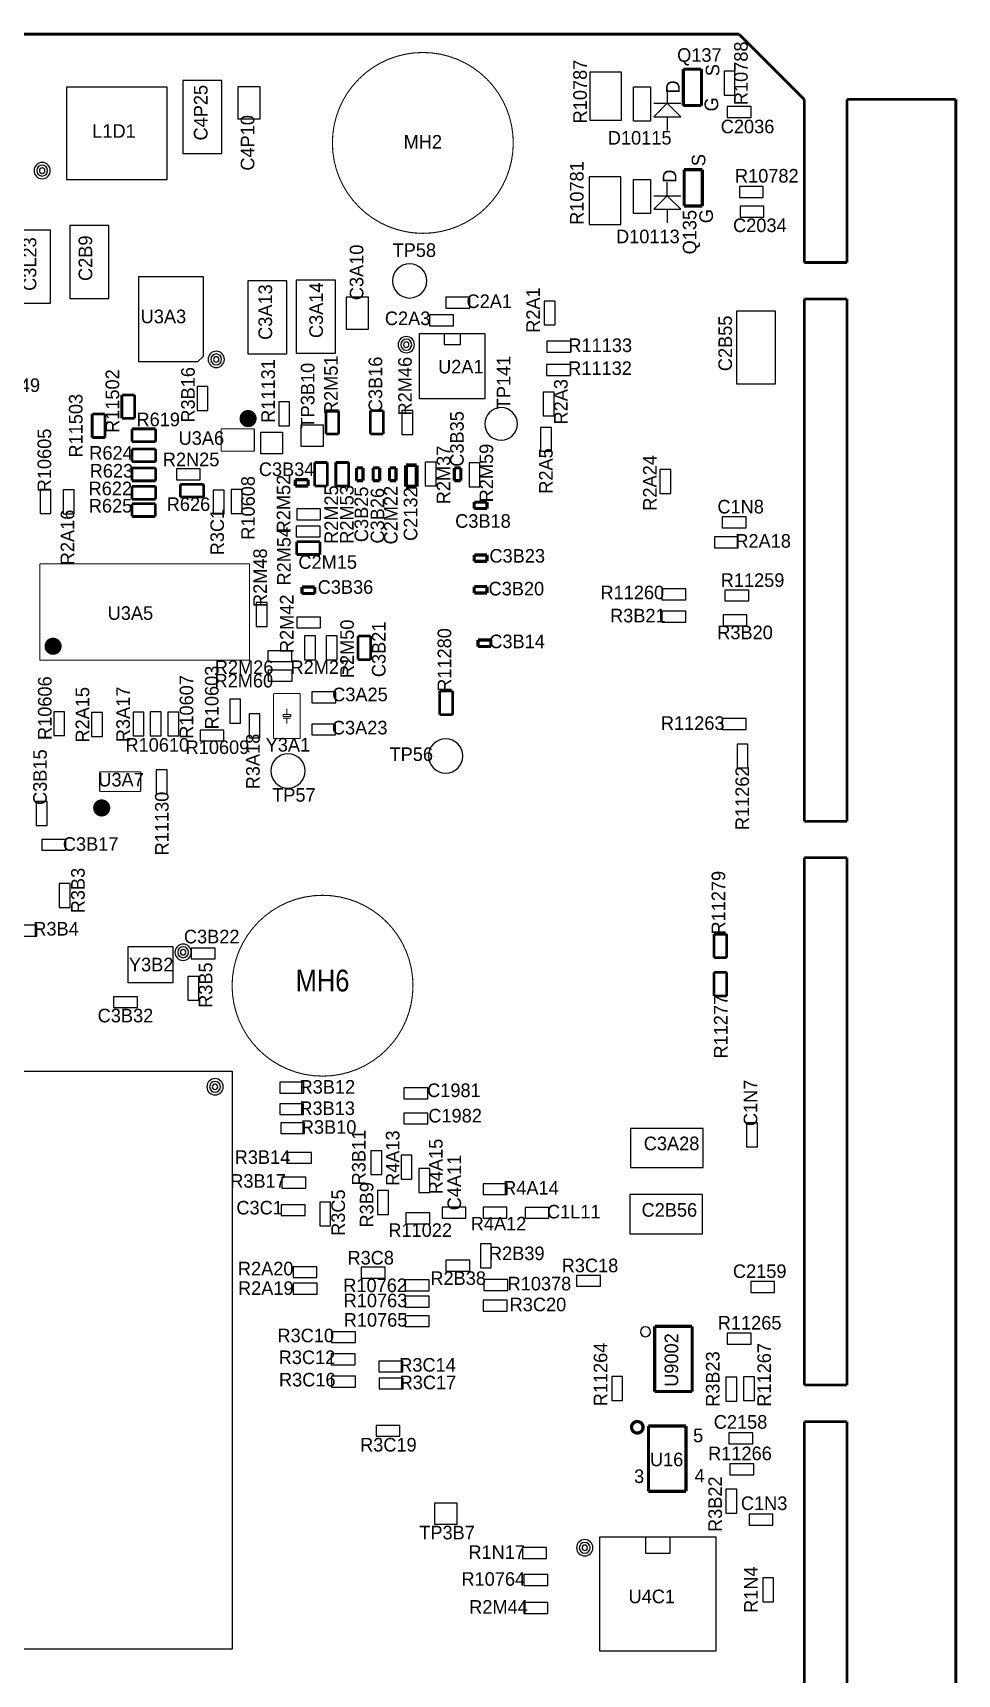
# Model space of a CAD drawing. Extents: x -47 to 97, y -39 to 102.
# Drawn here: x 52.9 to 96, y 25 to 101.7 of the extents above; entities that cross this region are included whole.
import ezdxf
from ezdxf.enums import TextEntityAlignment as Align

# ---------------------------------------------------------------- set-up
doc = ezdxf.new("R2010")
doc.units = 0
for name, color, linetype in [('BG_OUTLINE', 254, 'CONTINUOUS'), ('PG_ASSEMBLY_TOP', 111, 'CONTINUOUS'), ('RD_ASSEMBLY_TOP', 142, 'CONTINUOUS')]:
    doc.layers.add(name, color=color, linetype=linetype)

msp = doc.modelspace()

# ---------------------------------------------------------------- linework, layer by layer
at = {"layer": 'BG_OUTLINE', "const_width": 0.127}
for points in [[(85.852, 101.6), (3.048, 101.6)], [(85.852, 101.6), (88.9, 98.552)], [(88.9, 90.932), (88.9, 98.552)], [(90.899996, 90.932), (90.899996, 98.552)], [(90.899996, 98.552), (95.979996, 98.552)], [(95.979996, 3.048), (95.979996, 98.552)], [(88.9, 90.932), (90.899996, 90.932)], [(88.9, 64.8208), (88.9, 89.2302)], [(88.9, 89.2302), (90.899996, 89.2302)], [(90.899996, 64.8208), (90.899996, 89.2302)], [(88.9, 64.8208), (90.899996, 64.8208)], [(88.9, 38.481), (88.9, 63.119)], [(88.9, 63.119), (90.899996, 63.119)], [(90.899996, 38.481), (90.899996, 63.119)], [(88.9, 38.481), (90.899996, 38.481)], [(88.9, 12.3698), (88.9, 36.7792)], [(88.9, 36.7792), (90.899996, 36.7792)], [(90.899996, 12.3698), (90.899996, 36.7792)]]:
    msp.add_lwpolyline(points, dxfattribs=at)
at = {"layer": 'BG_OUTLINE'}
msp.add_lwpolyline([(85.851187, 101.599594), (3.048, 101.599594)], dxfattribs=at)
at = {"layer": 'PG_ASSEMBLY_TOP'}
for points, const_width in [([(75.306911, 96.52, 1), (66.856889, 96.52, 1), (75.306911, 96.52)], 0.050013), ([(63.118441, 83.639635, 1.000019), (62.718264, 83.639635, 0.999981), (63.118441, 83.639635)], 0.399999), ([(54.008655, 73.003258, 1.000008), (53.608503, 73.003232, 0.999992), (54.008655, 73.003258)], 0.399999), ([(56.280507, 65.448078, 1.000022), (55.880508, 65.448053, 0.999978), (56.280507, 65.448078)], 0.399999), ([(70.621703, 57.14238, 1), (62.171682, 57.14238, 1), (70.621703, 57.14238)], 0.050013), ([(81.369891, 36.511001, 0.999981), (80.831461, 36.511001, 1.000019), (81.369891, 36.511001)], 0.150012)]:
    msp.add_lwpolyline(points, format="xyb", dxfattribs=dict(at, const_width=const_width))
for points in [[(78.88478, 99.823016), (78.88478, 97.587816)], [(80.35798, 99.823016), (78.88478, 99.823016)], [(80.35798, 97.587816), (80.35798, 99.823016)], [(85.663329, 99.870666), (85.155329, 99.870666)], [(85.155329, 99.870666), (85.155329, 98.753066)], [(85.663329, 98.753066), (85.663329, 99.870666)], [(54.438601, 99.121798), (54.438601, 94.807811)], [(59.142605, 99.121798), (54.438601, 99.121798)], [(59.142605, 94.807811), (59.142605, 99.121798)], [(61.691622, 99.435107), (59.862822, 99.435107)], [(59.862822, 99.435107), (59.862822, 96.031507)], [(61.691622, 96.031507), (61.691622, 99.435107)], [(80.922063, 97.536254), (80.922063, 99.136251)], [(80.922063, 99.136251), (81.722062, 99.136251)], [(81.722062, 99.136251), (81.722062, 97.536254)], [(82.515862, 98.348952), (82.515862, 98.983952)], [(82.501664, 98.371965), (81.866664, 97.736965)], [(81.866664, 98.371965), (83.136664, 98.371965)], [(83.136664, 97.736965), (82.501664, 98.371965)], [(85.155329, 98.753066), (85.663329, 98.753066)], [(85.30082, 98.214993), (85.30082, 97.706993)], [(86.41842, 98.214993), (85.30082, 98.214993)], [(86.41842, 97.706993), (86.41842, 98.214993)], [(78.88478, 97.587816), (80.35798, 97.587816)], [(81.722062, 97.536254), (80.922063, 97.536254)], [(81.866664, 97.736965), (83.136664, 97.736965)], [(82.501664, 97.736965), (82.501664, 97.101965)], [(85.30082, 97.706993), (86.41842, 97.706993)], [(59.862822, 96.031507), (61.691622, 96.031507)], [(54.438601, 94.807811), (59.142605, 94.807811)], [(78.857856, 94.942457), (78.857856, 92.707257)], [(80.331056, 94.942457), (78.857856, 94.942457)], [(80.331056, 92.707257), (80.331056, 94.942457)], [(80.922063, 93.218254), (80.922063, 94.818251)], [(80.922063, 94.818251), (81.722062, 94.818251)], [(81.722062, 94.818251), (81.722062, 93.218254)], [(82.501664, 94.053965), (82.501664, 94.688965)], [(86.985551, 94.482209), (85.867951, 94.482209)], [(85.867951, 94.482209), (85.867951, 93.974209)], [(86.985551, 93.974209), (86.985551, 94.482209)], [(82.501664, 94.053965), (81.866664, 93.418965)], [(81.866664, 94.053965), (83.136664, 94.053965)], [(83.136664, 93.418965), (82.501664, 94.053965)], [(85.867951, 93.974209), (86.985551, 93.974209)], [(85.899422, 93.559122), (85.899422, 93.051122)], [(87.017022, 93.559122), (85.899422, 93.559122)], [(87.017022, 93.051122), (87.017022, 93.559122)], [(81.722062, 93.218254), (80.922063, 93.218254)], [(81.866664, 93.418965), (83.136664, 93.418965)], [(82.501664, 93.418965), (82.501664, 92.783965)], [(85.899422, 93.051122), (87.017022, 93.051122)], [(53.682494, 92.44015), (51.853694, 92.44015)], [(53.682494, 89.03655), (53.682494, 92.44015)], [(56.413603, 92.657574), (54.584803, 92.657574)], [(54.584803, 92.657574), (54.584803, 89.253974)], [(56.413603, 89.253974), (56.413603, 92.657574)], [(78.857856, 92.707257), (80.331056, 92.707257)], [(57.812788, 86.284689), (57.812788, 90.284706)], [(57.812788, 90.284706), (60.81301, 90.284706)], [(60.81301, 90.284706), (60.81301, 86.538689)], [(64.729411, 90.076401), (62.900611, 90.076401)], [(62.900611, 90.076401), (62.900611, 86.672801)], [(64.729411, 86.672801), (64.729411, 90.076401)], [(67.001009, 90.102512), (65.172209, 90.102512)], [(65.172209, 90.102512), (65.172209, 86.698912)], [(67.001009, 86.698912), (67.001009, 90.102512)], [(51.853694, 89.03655), (53.682494, 89.03655)], [(54.584803, 89.253974), (56.413603, 89.253974)], [(73.273412, 89.309092), (72.155812, 89.309092)], [(72.155812, 89.309092), (72.155812, 88.801092)], [(73.273412, 88.801092), (73.273412, 89.309092)], [(77.263854, 89.131445), (76.755854, 89.131445)], [(76.755854, 89.131445), (76.755854, 88.013845)], [(77.263854, 88.013845), (77.263854, 89.131445)], [(72.512403, 88.487707), (71.394803, 88.487707)], [(71.394803, 88.487707), (71.394803, 87.979707)], [(72.155812, 88.801092), (73.273412, 88.801092)], [(72.512403, 87.979707), (72.512403, 88.487707)], [(87.560099, 88.66378), (85.731299, 88.66378)], [(85.731299, 88.66378), (85.731299, 85.26018)], [(87.560099, 85.26018), (87.560099, 88.66378)], [(70.9295, 87.616589), (73.9775, 87.616589)], [(70.9295, 84.568589), (70.9295, 87.616589)], [(71.394803, 87.979707), (72.512403, 87.979707)], [(72.0725, 87.616589), (72.0725, 87.108589)], [(72.8345, 87.108589), (72.8345, 87.616589)], [(73.9775, 87.616589), (73.9775, 84.568589)], [(76.755854, 88.013845), (77.263854, 88.013845)], [(62.900611, 86.672801), (64.729411, 86.672801)], [(65.172209, 86.698912), (67.001009, 86.698912)], [(72.0725, 87.108589), (72.8345, 87.108589)], [(76.87117, 87.25723), (76.87117, 86.74923)], [(77.98877, 87.25723), (76.87117, 87.25723)], [(76.87117, 86.74923), (77.98877, 86.74923)], [(77.98877, 86.74923), (77.98877, 87.25723)], [(60.55901, 86.284689), (57.812788, 86.284689)], [(60.81301, 86.538689), (60.55901, 86.284689)], [(76.857758, 86.165131), (76.857758, 85.657131)], [(77.975358, 86.165131), (76.857758, 86.165131)], [(77.975358, 85.657131), (77.975358, 86.165131)], [(61.043718, 85.138158), (60.535718, 85.138158)], [(60.535718, 85.138158), (60.535718, 84.020558)], [(61.043718, 84.020558), (61.043718, 85.138158)], [(76.857758, 85.657131), (77.975358, 85.657131)], [(85.731299, 85.26018), (87.560099, 85.26018)], [(64.860221, 84.418729), (64.352221, 84.418729)], [(64.352221, 84.418729), (64.352221, 83.301129)], [(64.860221, 83.301129), (64.860221, 84.418729)], [(73.9775, 84.568589), (70.9295, 84.568589)], [(77.215086, 84.880196), (76.707086, 84.880196)], [(76.707086, 84.880196), (76.707086, 83.762596)], [(77.215086, 83.762596), (77.215086, 84.880196)], [(60.535718, 84.020558), (61.043718, 84.020558)], [(70.608038, 84.012532), (70.100038, 84.012532)], [(70.100038, 84.012532), (70.100038, 82.894932)], [(70.608038, 82.894932), (70.608038, 84.012532)], [(76.707086, 83.762596), (77.215086, 83.762596)], [(63.510058, 83.00151), (64.526058, 83.00151)], [(63.510058, 81.98551), (63.510058, 83.00151)], [(64.352221, 83.301129), (64.860221, 83.301129)], [(64.526058, 83.00151), (64.526058, 81.98551)], [(65.403374, 83.35203), (66.419374, 83.35203)], [(65.403374, 82.33603), (65.403374, 83.35203)], [(66.419374, 83.35203), (66.419374, 82.33603)], [(70.100038, 82.894932), (70.608038, 82.894932)], [(77.092759, 83.228078), (76.584759, 83.228078)], [(76.584759, 83.228078), (76.584759, 82.110478)], [(77.092759, 82.110478), (77.092759, 83.228078)], [(66.419374, 82.33603), (65.403374, 82.33603)], [(76.584759, 82.110478), (77.092759, 82.110478)], [(60.686696, 81.288941), (59.569096, 81.288941)], [(59.569096, 81.288941), (59.569096, 80.780941)], [(60.686696, 80.780941), (60.686696, 81.288941)], [(64.526058, 81.98551), (63.510058, 81.98551)], [(71.700949, 81.610505), (71.192949, 81.610505)], [(71.192949, 81.610505), (71.192949, 80.492905)], [(71.700949, 80.492905), (71.700949, 81.610505)], [(73.748189, 81.572913), (73.240189, 81.572913)], [(73.240189, 81.572913), (73.240189, 80.455313)], [(73.748189, 80.455313), (73.748189, 81.572913)], [(59.569096, 80.780941), (60.686696, 80.780941)], [(82.666332, 81.258766), (82.158332, 81.258766)], [(82.158332, 81.258766), (82.158332, 80.141166)], [(82.666332, 80.141166), (82.666332, 81.258766)], [(53.70891, 80.330345), (53.20091, 80.330345)], [(53.20091, 80.330345), (53.20091, 79.212745)], [(53.70891, 79.212745), (53.70891, 80.330345)], [(54.795623, 80.315003), (54.287623, 80.315003)], [(54.287623, 80.315003), (54.287623, 79.197403)], [(54.795623, 79.197403), (54.795623, 80.315003)], [(61.80013, 80.300271), (61.29213, 80.300271)], [(61.29213, 80.300271), (61.29213, 79.182671)], [(61.80013, 79.182671), (61.80013, 80.300271)], [(62.643207, 80.322928), (62.135207, 80.322928)], [(62.135207, 80.322928), (62.135207, 79.205328)], [(62.643207, 79.205328), (62.643207, 80.322928)], [(71.192949, 80.492905), (71.700949, 80.492905)], [(73.240189, 80.455313), (73.748189, 80.455313)], [(82.158332, 80.141166), (82.666332, 80.141166)], [(53.20091, 79.212745), (53.70891, 79.212745)], [(54.287623, 79.197403), (54.795623, 79.197403)], [(61.29213, 79.182671), (61.80013, 79.182671)], [(62.135207, 79.205328), (62.643207, 79.205328)], [(65.188795, 79.424479), (65.188795, 78.916479)], [(66.306395, 79.424479), (65.188795, 79.424479)], [(66.306395, 78.916479), (66.306395, 79.424479)], [(86.179152, 79.047238), (85.061552, 79.047238)], [(85.061552, 79.047238), (85.061552, 78.539238)], [(86.179152, 78.539238), (86.179152, 79.047238)], [(66.280995, 78.61869), (65.163395, 78.61869)], [(65.163395, 78.61869), (65.163395, 78.11069)], [(65.188795, 78.916479), (66.306395, 78.916479)], [(66.280995, 78.11069), (66.280995, 78.61869)], [(85.061552, 78.539238), (86.179152, 78.539238)], [(65.163395, 78.11069), (66.280995, 78.11069)], [(85.81837, 78.108658), (84.70077, 78.108658)], [(84.70077, 78.108658), (84.70077, 77.600658)], [(84.70077, 77.600658), (85.81837, 77.600658)], [(85.81837, 77.600658), (85.81837, 78.108658)], [(82.246318, 75.681027), (82.246318, 75.173027)], [(83.363918, 75.681027), (82.246318, 75.681027)], [(82.246318, 75.173027), (83.363918, 75.173027)], [(83.363918, 75.173027), (83.363918, 75.681027)], [(85.19607, 75.628805), (85.19607, 75.120805)], [(86.31367, 75.628805), (85.19607, 75.628805)], [(86.31367, 75.120805), (86.31367, 75.628805)], [(63.805714, 75.040439), (63.297714, 75.040439)], [(63.297714, 75.040439), (63.297714, 73.922839)], [(63.805714, 73.922839), (63.805714, 75.040439)], [(82.246318, 74.636884), (82.246318, 74.128884)], [(83.363918, 74.636884), (82.246318, 74.636884)], [(83.363918, 74.128884), (83.363918, 74.636884)], [(85.104732, 74.467212), (85.104732, 73.959212)], [(86.222332, 74.467212), (85.104732, 74.467212)], [(85.19607, 75.120805), (86.31367, 75.120805)], [(86.222332, 73.959212), (86.222332, 74.467212)], [(63.297714, 73.922839), (63.805714, 73.922839)], [(65.188795, 74.36419), (65.188795, 73.85619)], [(66.306395, 74.36419), (65.188795, 74.36419)], [(65.188795, 73.85619), (66.306395, 73.85619)], [(66.306395, 73.85619), (66.306395, 74.36419)], [(82.246318, 74.128884), (83.363918, 74.128884)], [(85.104732, 73.959212), (86.222332, 73.959212)], [(66.069058, 73.487686), (65.561058, 73.487686)], [(65.561058, 73.487686), (65.561058, 72.370086)], [(66.069058, 72.370086), (66.069058, 73.487686)], [(67.081502, 73.487686), (66.573502, 73.487686)], [(66.573502, 73.487686), (66.573502, 72.370086)], [(67.081502, 72.370086), (67.081502, 73.487686)], [(63.848488, 72.795587), (63.848488, 72.287587)], [(64.966088, 72.795587), (63.848488, 72.795587)], [(63.848488, 72.287587), (64.966088, 72.287587)], [(64.966088, 72.287587), (64.966088, 72.795587)], [(65.561058, 72.370086), (66.069058, 72.370086)], [(66.573502, 72.370086), (67.081502, 72.370086)], [(63.853568, 71.882305), (63.853568, 71.374305)], [(64.971168, 71.882305), (63.853568, 71.882305)], [(63.853568, 71.374305), (64.971168, 71.374305)], [(64.971168, 71.374305), (64.971168, 71.882305)], [(65.892756, 70.868591), (65.892756, 70.360591)], [(67.010356, 70.868591), (65.892756, 70.868591)], [(67.010356, 70.360591), (67.010356, 70.868591)], [(54.346246, 69.943777), (53.838246, 69.943777)], [(53.838246, 69.943777), (53.838246, 68.826177)], [(54.346246, 68.826177), (54.346246, 69.943777)], [(56.110124, 69.902426), (55.602124, 69.902426)], [(55.602124, 69.902426), (55.602124, 68.784826)], [(56.110124, 68.784826), (56.110124, 69.902426)], [(58.050684, 69.927826), (57.542684, 69.927826)], [(57.542684, 69.927826), (57.542684, 68.810226)], [(58.050684, 68.810226), (58.050684, 69.927826)], [(58.858506, 69.94144), (58.350506, 69.94144)], [(58.350506, 69.94144), (58.350506, 68.82384)], [(58.858506, 68.82384), (58.858506, 69.94144)], [(59.684717, 69.927826), (59.176717, 69.927826)], [(59.176717, 69.927826), (59.176717, 68.810226)], [(59.684717, 68.810226), (59.684717, 69.927826)], [(62.568658, 70.525234), (62.060658, 70.525234)], [(62.060658, 70.525234), (62.060658, 69.407634)], [(62.568658, 69.407634), (62.568658, 70.525234)], [(63.471654, 69.846444), (62.963654, 69.846444)], [(62.963654, 69.846444), (62.963654, 68.728844)], [(63.471654, 68.728844), (63.471654, 69.846444)], [(65.892756, 70.360591), (67.010356, 70.360591)], [(61.790478, 69.084444), (60.672878, 69.084444)], [(60.672878, 69.084444), (60.672878, 68.576444)], [(61.790478, 68.576444), (61.790478, 69.084444)], [(62.060658, 69.407634), (62.568658, 69.407634)], [(65.890445, 69.370092), (65.890445, 68.862092)], [(67.008045, 69.370092), (65.890445, 69.370092)], [(67.008045, 68.862092), (67.008045, 69.370092)], [(86.190328, 69.626785), (85.072728, 69.626785)], [(85.072728, 69.626785), (85.072728, 69.118785)], [(85.072728, 69.118785), (86.190328, 69.118785)], [(86.190328, 69.118785), (86.190328, 69.626785)], [(53.838246, 68.826177), (54.346246, 68.826177)], [(55.602124, 68.784826), (56.110124, 68.784826)], [(57.542684, 68.810226), (58.050684, 68.810226)], [(58.350506, 68.82384), (58.858506, 68.82384)], [(59.176717, 68.810226), (59.684717, 68.810226)], [(60.672878, 68.576444), (61.790478, 68.576444)], [(62.963654, 68.728844), (63.471654, 68.728844)], [(65.890445, 68.862092), (67.008045, 68.862092)], [(86.268662, 68.433798), (85.760662, 68.433798)], [(85.760662, 68.433798), (85.760662, 67.316198)], [(86.268662, 67.316198), (86.268662, 68.433798)], [(59.137702, 67.234511), (58.629702, 67.234511)], [(58.629702, 67.234511), (58.629702, 66.116911)], [(59.137702, 66.116911), (59.137702, 67.234511)], [(85.760662, 67.316198), (86.268662, 67.316198)], [(58.629702, 66.116911), (59.137702, 66.116911)], [(53.526411, 65.741702), (53.018411, 65.741702)], [(53.018411, 65.741702), (53.018411, 64.624102)], [(53.526411, 64.624102), (53.526411, 65.741702)], [(53.018411, 64.624102), (53.526411, 64.624102)], [(53.285111, 63.976402), (53.285111, 63.468402)], [(54.402711, 63.976402), (53.285111, 63.976402)], [(54.402711, 63.468402), (54.402711, 63.976402)], [(53.285111, 63.468402), (54.402711, 63.468402)], [(54.60746, 61.91057), (54.09946, 61.91057)], [(54.09946, 61.91057), (54.09946, 60.79297)], [(54.60746, 60.79297), (54.60746, 61.91057)], [(54.09946, 60.79297), (54.60746, 60.79297)], [(53.052777, 59.973058), (51.935177, 59.973058)], [(53.052777, 59.465058), (53.052777, 59.973058)], [(51.935177, 59.465058), (53.052777, 59.465058)], [(57.310706, 57.271006), (57.310706, 58.970799)], [(57.310706, 58.970799), (59.410702, 58.970799)], [(59.410702, 58.970799), (59.410702, 57.271006)], [(60.266707, 58.902092), (60.266707, 58.394092)], [(61.384307, 58.902092), (60.266707, 58.902092)], [(60.266707, 58.394092), (61.384307, 58.394092)], [(61.384307, 58.394092), (61.384307, 58.902092)], [(60.619538, 57.579057), (60.111538, 57.579057)], [(60.111538, 57.579057), (60.111538, 56.461457)], [(60.619538, 56.461457), (60.619538, 57.579057)], [(59.410702, 57.271006), (57.310706, 57.271006)], [(57.755409, 56.625998), (56.637809, 56.625998)], [(56.637809, 56.625998), (56.637809, 56.117998)], [(56.637809, 56.117998), (57.755409, 56.117998)], [(57.755409, 56.117998), (57.755409, 56.625998)], [(60.111538, 56.461457), (60.619538, 56.461457)], [(37.174094, 53.142388), (62.173993, 53.142388)], [(62.173993, 53.142388), (62.173993, 26.142391)], [(65.526895, 52.629511), (64.409295, 52.629511)], [(64.409295, 52.629511), (64.409295, 52.121511)], [(65.526895, 52.121511), (65.526895, 52.629511)], [(70.196888, 52.36591), (70.196888, 51.85791)], [(71.314488, 52.36591), (70.196888, 52.36591)], [(71.314488, 51.85791), (71.314488, 52.36591)], [(65.511909, 51.628497), (64.394309, 51.628497)], [(64.394309, 51.628497), (64.394309, 51.120497)], [(64.409295, 52.121511), (65.526895, 52.121511)], [(65.511909, 51.120497), (65.511909, 51.628497)], [(70.196888, 51.85791), (71.314488, 51.85791)], [(64.394309, 51.120497), (65.511909, 51.120497)], [(65.558924, 50.740767), (64.441324, 50.740767)], [(64.441324, 50.740767), (64.441324, 50.232767)], [(65.558924, 50.232767), (65.558924, 50.740767)], [(70.196888, 51.190195), (70.196888, 50.682195)], [(71.314488, 51.190195), (70.196888, 51.190195)], [(70.196888, 50.682195), (71.314488, 50.682195)], [(71.314488, 50.682195), (71.314488, 51.190195)], [(86.710215, 50.739548), (86.202215, 50.739548)], [(86.202215, 50.739548), (86.202215, 49.621948)], [(86.710215, 49.621948), (86.710215, 50.739548)], [(64.441324, 50.232767), (65.558924, 50.232767)], [(84.179156, 50.472137), (80.775556, 50.472137)], [(80.775556, 50.472137), (80.775556, 48.643337)], [(84.179156, 48.643337), (84.179156, 50.472137)], [(64.760348, 49.352098), (64.760348, 48.844098)], [(65.877948, 49.352098), (64.760348, 49.352098)], [(65.877948, 48.844098), (65.877948, 49.352098)], [(69.159425, 49.432362), (68.651425, 49.432362)], [(68.651425, 49.432362), (68.651425, 48.314762)], [(69.159425, 48.314762), (69.159425, 49.432362)], [(70.571665, 49.226521), (70.063665, 49.226521)], [(70.063665, 49.226521), (70.063665, 48.108921)], [(70.571665, 48.108921), (70.571665, 49.226521)], [(86.202215, 49.621948), (86.710215, 49.621948)], [(64.760348, 48.844098), (65.877948, 48.844098)], [(68.651425, 48.314762), (69.159425, 48.314762)], [(71.404886, 48.596093), (70.896886, 48.596093)], [(70.896886, 48.596093), (70.896886, 47.478493)], [(71.404886, 47.478493), (71.404886, 48.596093)], [(80.775556, 48.643337), (84.179156, 48.643337)], [(64.492835, 48.197008), (64.492835, 47.689008)], [(65.610435, 48.197008), (64.492835, 48.197008)], [(64.492835, 47.689008), (65.610435, 47.689008)], [(65.610435, 47.689008), (65.610435, 48.197008)], [(69.472454, 47.578162), (68.964454, 47.578162)], [(68.964454, 47.578162), (68.964454, 46.460562)], [(69.472454, 46.460562), (69.472454, 47.578162)], [(70.063665, 48.108921), (70.571665, 48.108921)], [(73.903942, 47.89231), (73.903942, 47.38431)], [(75.021542, 47.89231), (73.903942, 47.89231)], [(75.021542, 47.38431), (75.021542, 47.89231)], [(64.461111, 46.907602), (64.461111, 46.399602)], [(65.578711, 46.907602), (64.461111, 46.907602)], [(65.578711, 46.399602), (65.578711, 46.907602)], [(66.773552, 47.03379), (66.265552, 47.03379)], [(66.265552, 47.03379), (66.265552, 45.91619)], [(66.773552, 45.91619), (66.773552, 47.03379)], [(70.896886, 47.478493), (71.404886, 47.478493)], [(71.978012, 46.791905), (71.978012, 46.283905)], [(73.095612, 46.791905), (71.978012, 46.791905)], [(73.095612, 46.283905), (73.095612, 46.791905)], [(75.013414, 46.790153), (73.895814, 46.790153)], [(73.895814, 46.790153), (73.895814, 46.282153)], [(73.903942, 47.38431), (75.021542, 47.38431)], [(75.013414, 46.282153), (75.013414, 46.790153)], [(75.855576, 46.786698), (75.855576, 46.278698)], [(76.973176, 46.786698), (75.855576, 46.786698)], [(76.973176, 46.278698), (76.973176, 46.786698)], [(84.15081, 47.381566), (80.74721, 47.381566)], [(80.74721, 47.381566), (80.74721, 45.552766)], [(84.15081, 45.552766), (84.15081, 47.381566)], [(64.461111, 46.399602), (65.578711, 46.399602)], [(68.964454, 46.460562), (69.472454, 46.460562)], [(71.404683, 46.526399), (70.287083, 46.526399)], [(70.287083, 46.526399), (70.287083, 46.018399)], [(70.287083, 46.018399), (71.404683, 46.018399)], [(71.404683, 46.018399), (71.404683, 46.526399)], [(71.978012, 46.283905), (73.095612, 46.283905)], [(73.895814, 46.282153), (75.013414, 46.282153)], [(75.855576, 46.278698), (76.973176, 46.278698)], [(66.265552, 45.91619), (66.773552, 45.91619)], [(80.74721, 45.552766), (84.15081, 45.552766)], [(74.278439, 45.075958), (73.770439, 45.075958)], [(73.770439, 45.075958), (73.770439, 43.958358)], [(74.278439, 43.958358), (74.278439, 45.075958)], [(65.017802, 44.010783), (65.017802, 43.502783)], [(66.135402, 44.010783), (65.017802, 44.010783)], [(66.135402, 43.502783), (66.135402, 44.010783)], [(68.20601, 43.98772), (68.20601, 43.47972)], [(69.32361, 43.98772), (68.20601, 43.98772)], [(69.32361, 43.47972), (69.32361, 43.98772)], [(73.277679, 44.314059), (72.160079, 44.314059)], [(72.160079, 44.314059), (72.160079, 43.806059)], [(72.160079, 43.806059), (73.277679, 43.806059)], [(73.277679, 43.806059), (73.277679, 44.314059)], [(73.770439, 43.958358), (74.278439, 43.958358)], [(65.017802, 43.502783), (66.135402, 43.502783)], [(65.022984, 43.24096), (65.022984, 42.73296)], [(66.140584, 43.24096), (65.022984, 43.24096)], [(66.140584, 42.73296), (66.140584, 43.24096)], [(68.20601, 43.47972), (69.32361, 43.47972)], [(70.25894, 43.401285), (70.25894, 42.893285)], [(71.37654, 43.401285), (70.25894, 43.401285)], [(71.37654, 42.893285), (71.37654, 43.401285)], [(73.933101, 43.416931), (73.933101, 42.908931)], [(75.050701, 43.416931), (73.933101, 43.416931)], [(75.050701, 42.908931), (75.050701, 43.416931)], [(79.382823, 43.605907), (78.265223, 43.605907)], [(78.265223, 43.605907), (78.265223, 43.097907)], [(78.265223, 43.097907), (79.382823, 43.097907)], [(79.382823, 43.097907), (79.382823, 43.605907)], [(86.399599, 43.320487), (86.399599, 42.812487)], [(87.517199, 43.320487), (86.399599, 43.320487)], [(87.517199, 42.812487), (87.517199, 43.320487)], [(65.022984, 42.73296), (66.140584, 42.73296)], [(70.25894, 42.893285), (71.37654, 42.893285)], [(70.25894, 42.630852), (70.25894, 42.122852)], [(71.37654, 42.630852), (70.25894, 42.630852)], [(71.37654, 42.122852), (71.37654, 42.630852)], [(75.023777, 42.45102), (73.906177, 42.45102)], [(73.906177, 42.45102), (73.906177, 41.94302)], [(73.933101, 42.908931), (75.050701, 42.908931)], [(75.023777, 41.94302), (75.023777, 42.45102)], [(86.399599, 42.812487), (87.517199, 42.812487)], [(70.25894, 42.122852), (71.37654, 42.122852)], [(70.25894, 41.722345), (70.25894, 41.214345)], [(71.37654, 41.722345), (70.25894, 41.722345)], [(71.37654, 41.214345), (71.37654, 41.722345)], [(73.906177, 41.94302), (75.023777, 41.94302)], [(66.816224, 40.975788), (66.816224, 40.467788)], [(67.933824, 40.975788), (66.816224, 40.975788)], [(67.933824, 40.467788), (67.933824, 40.975788)], [(70.25894, 41.214345), (71.37654, 41.214345)], [(86.418522, 40.904363), (85.300922, 40.904363)], [(85.300922, 40.904363), (85.300922, 40.396363)], [(86.418522, 40.396363), (86.418522, 40.904363)], [(66.806978, 39.937944), (66.806978, 39.429944)], [(67.924578, 39.937944), (66.806978, 39.937944)], [(66.816224, 40.467788), (67.933824, 40.467788)], [(67.924578, 39.429944), (67.924578, 39.937944)], [(85.300922, 40.396363), (86.418522, 40.396363)], [(66.806978, 39.429944), (67.924578, 39.429944)], [(70.140068, 39.605814), (69.022468, 39.605814)], [(69.022468, 39.605814), (69.022468, 39.097814)], [(70.140068, 39.097814), (70.140068, 39.605814)], [(66.82293, 38.899186), (66.82293, 38.391186)], [(67.94053, 38.899186), (66.82293, 38.899186)], [(66.82293, 38.391186), (67.94053, 38.391186)], [(67.94053, 38.391186), (67.94053, 38.899186)], [(69.022468, 39.097814), (70.140068, 39.097814)], [(69.046852, 38.811606), (69.046852, 38.303606)], [(70.164452, 38.811606), (69.046852, 38.811606)], [(70.164452, 38.303606), (70.164452, 38.811606)], [(80.415282, 38.879069), (79.907282, 38.879069)], [(79.907282, 38.879069), (79.907282, 37.761469)], [(80.415282, 37.761469), (80.415282, 38.879069)], [(85.748165, 38.846455), (85.240165, 38.846455)], [(85.240165, 38.846455), (85.240165, 37.728855)], [(85.748165, 37.728855), (85.748165, 38.846455)], [(86.570414, 38.873278), (86.062414, 38.873278)], [(86.062414, 38.873278), (86.062414, 37.755678)], [(86.570414, 37.755678), (86.570414, 38.873278)], [(69.046852, 38.303606), (70.164452, 38.303606)], [(79.907282, 37.761469), (80.415282, 37.761469)], [(85.240165, 37.728855), (85.748165, 37.728855)], [(86.062414, 37.755678), (86.570414, 37.755678)], [(68.897805, 36.600282), (68.897805, 36.092282)], [(70.015405, 36.600282), (68.897805, 36.600282)], [(68.897805, 36.092282), (70.015405, 36.092282)], [(70.015405, 36.092282), (70.015405, 36.600282)], [(85.377325, 36.253115), (85.377325, 35.745115)], [(86.494925, 36.253115), (85.377325, 36.253115)], [(86.494925, 35.745115), (86.494925, 36.253115)], [(85.377325, 35.745115), (86.494925, 35.745115)], [(85.420022, 34.805315), (85.420022, 34.297315)], [(86.537622, 34.805315), (85.420022, 34.805315)], [(86.537622, 34.297315), (86.537622, 34.805315)], [(85.420022, 34.297315), (86.537622, 34.297315)], [(71.647202, 32.978141), (72.663202, 32.978141)], [(71.647202, 31.962141), (71.647202, 32.978141)], [(72.663202, 32.978141), (72.663202, 31.962141)], [(85.743898, 33.616087), (85.235898, 33.616087)], [(85.235898, 33.616087), (85.235898, 32.498487)], [(85.743898, 32.498487), (85.743898, 33.616087)], [(85.235898, 32.498487), (85.743898, 32.498487)], [(87.439906, 32.445554), (86.322306, 32.445554)], [(86.322306, 32.445554), (86.322306, 31.937554)], [(87.439906, 31.937554), (87.439906, 32.445554)], [(72.663202, 31.962141), (71.647202, 31.962141)], [(86.322306, 31.937554), (87.439906, 31.937554)], [(76.851967, 30.893817), (75.734367, 30.893817)], [(75.734367, 30.893817), (75.734367, 30.385817)], [(76.851967, 30.385817), (76.851967, 30.893817)], [(79.357017, 31.388202), (84.767217, 31.388202)], [(79.357017, 26.054202), (79.357017, 31.388202)], [(81.490617, 31.388202), (81.490617, 30.626202)], [(82.633617, 30.626202), (82.633617, 31.388202)], [(84.767217, 31.388202), (84.767217, 26.054202)], [(75.734367, 30.385817), (76.851967, 30.385817)], [(81.490617, 30.626202), (82.633617, 30.626202)], [(75.798883, 29.627779), (75.798883, 29.119779)], [(76.916483, 29.627779), (75.798883, 29.627779)], [(76.916483, 29.119779), (76.916483, 29.627779)], [(87.471199, 29.47609), (86.963199, 29.47609)], [(86.963199, 29.47609), (86.963199, 28.35849)], [(87.471199, 28.35849), (87.471199, 29.47609)], [(75.798883, 29.119779), (76.916483, 29.119779)], [(75.798782, 28.322626), (75.798782, 27.814626)], [(76.916382, 28.322626), (75.798782, 28.322626)], [(75.798782, 27.814626), (76.916382, 27.814626)], [(76.916382, 27.814626), (76.916382, 28.322626)], [(86.963199, 28.35849), (87.471199, 28.35849)], [(62.173993, 26.142391), (37.174094, 26.142391)], [(84.767217, 26.054202), (79.357017, 26.054202)]]:
    msp.add_lwpolyline(points, dxfattribs=at)
for points, const_width in [([(84.09846, 99.967694), (83.248475, 99.967694)], 0.150012), ([(83.248475, 99.967694), (83.248475, 98.267698)], 0.150012), ([(84.09846, 98.267698), (84.09846, 99.967694)], 0.150012), ([(83.248475, 98.267698), (84.09846, 98.267698)], 0.150012), ([(84.137652, 95.267907), (83.287667, 95.267907)], 0.150012), ([(83.287667, 95.267907), (83.287667, 93.567809)], 0.150012), ([(84.137652, 93.567809), (84.137652, 95.267907)], 0.150012), ([(83.287667, 93.567809), (84.137652, 93.567809)], 0.150012), ([(57.021527, 83.647128), (57.021527, 84.746948)], 0.127), ([(57.021527, 84.746948), (57.621475, 84.746948)], 0.127), ([(57.621475, 84.746948), (57.621475, 83.647128)], 0.127), ([(55.6355, 82.755486), (55.6355, 83.855306)], 0.127), ([(55.6355, 83.855306), (56.235448, 83.855306)], 0.127), ([(56.235448, 83.855306), (56.235448, 82.755486)], 0.127), ([(57.621475, 83.647128), (57.021527, 83.647128)], 0.127), ([(66.552521, 84.016342), (67.152469, 84.016342)], 0.127), ([(66.552521, 82.916522), (66.552521, 84.016342)], 0.127), ([(67.152469, 84.016342), (67.152469, 82.916522)], 0.127), ([(68.632578, 82.916522), (68.632578, 84.016342)], 0.127), ([(68.632578, 84.016342), (69.232526, 84.016342)], 0.127), ([(69.232526, 84.016342), (69.232526, 82.916522)], 0.127), ([(57.496202, 82.560516), (57.496202, 83.160464)], 0.127), ([(57.496202, 83.160464), (58.596022, 83.160464)], 0.127), ([(58.596022, 83.160464), (58.596022, 82.560516)], 0.127), ([(61.660126, 82.116346), (61.660126, 83.166331)], 0.050013), ([(61.660126, 83.166331), (63.210135, 83.166331)], 0.050013), ([(63.210135, 83.166331), (63.210135, 82.116346)], 0.050013), ([(67.152469, 82.916522), (66.552521, 82.916522)], 0.127), ([(69.232526, 82.916522), (68.632578, 82.916522)], 0.127), ([(56.235448, 82.755486), (55.6355, 82.755486)], 0.127), ([(58.596022, 82.560516), (57.496202, 82.560516)], 0.127), ([(57.496202, 81.622036), (57.496202, 82.221984)], 0.127), ([(57.496202, 82.221984), (58.596022, 82.221984)], 0.127), ([(58.596022, 82.221984), (58.596022, 81.622036)], 0.127), ([(63.210135, 82.116346), (61.660126, 82.116346)], 0.050013), ([(58.596022, 81.622036), (57.496202, 81.622036)], 0.127), ([(57.496202, 80.73202), (57.496202, 81.331968)], 0.127), ([(57.496202, 81.331968), (58.596022, 81.331968)], 0.127), ([(58.596022, 81.331968), (58.596022, 80.73202)], 0.127), ([(66.026436, 80.489095), (66.026436, 81.588915)], 0.127), ([(66.026436, 81.588915), (66.626384, 81.588915)], 0.127), ([(66.626384, 81.588915), (66.626384, 80.489095)], 0.127), ([(67.016732, 80.489095), (67.016732, 81.588915)], 0.127), ([(67.016732, 81.588915), (67.61668, 81.588915)], 0.127), ([(67.61668, 81.588915), (67.61668, 80.489095)], 0.127), ([(67.984167, 81.339004), (67.984167, 80.739005)], 0.150012), ([(68.284192, 81.339004), (67.984167, 81.339004)], 0.150012), ([(68.284192, 80.739005), (68.284192, 81.339004)], 0.150012), ([(68.761712, 81.339004), (68.761712, 80.739005)], 0.150012), ([(69.061736, 81.339004), (68.761712, 81.339004)], 0.150012), ([(69.061736, 80.739005), (69.061736, 81.339004)], 0.150012), ([(69.525134, 81.339004), (69.525134, 80.739005)], 0.150012), ([(69.825159, 81.339004), (69.525134, 81.339004)], 0.150012), ([(69.825159, 80.739005), (69.825159, 81.339004)], 0.150012), ([(70.297065, 81.460924), (70.297065, 80.460113)], 0.180289), ([(70.794855, 81.460924), (70.297065, 81.460924)], 0.180289), ([(70.794855, 80.460113), (70.794855, 81.460924)], 0.180289), ([(72.556776, 81.339004), (72.556776, 80.739005)], 0.150012), ([(72.856801, 81.339004), (72.556776, 81.339004)], 0.150012), ([(72.856801, 80.739005), (72.856801, 81.339004)], 0.150012), ([(58.596022, 80.73202), (57.496202, 80.73202)], 0.127), ([(57.496202, 79.868725), (57.496202, 80.468673)], 0.127), ([(57.496202, 80.468673), (58.596022, 80.468673)], 0.127), ([(58.596022, 80.468673), (58.596022, 79.868725)], 0.127), ([(59.747658, 79.970325), (59.747658, 80.570273)], 0.127), ([(59.747658, 80.570273), (60.847478, 80.570273)], 0.127), ([(60.847478, 80.570273), (60.847478, 79.970325)], 0.127), ([(65.723897, 80.789831), (65.123898, 80.789831)], 0.150012), ([(65.123898, 80.789831), (65.123898, 80.489806)], 0.150012), ([(65.123898, 80.489806), (65.723897, 80.489806)], 0.150012), ([(65.723897, 80.489806), (65.723897, 80.789831)], 0.150012), ([(66.626384, 80.489095), (66.026436, 80.489095)], 0.127), ([(67.61668, 80.489095), (67.016732, 80.489095)], 0.127), ([(67.984167, 80.739005), (68.284192, 80.739005)], 0.150012), ([(68.761712, 80.739005), (69.061736, 80.739005)], 0.150012), ([(69.525134, 80.739005), (69.825159, 80.739005)], 0.150012), ([(70.297065, 80.460113), (70.794855, 80.460113)], 0.180289), ([(72.556776, 80.739005), (72.856801, 80.739005)], 0.150012), ([(58.596022, 79.868725), (57.496202, 79.868725)], 0.127), ([(60.847478, 79.970325), (59.747658, 79.970325)], 0.127), ([(74.080802, 79.737255), (73.480803, 79.737255)], 0.150012), ([(73.480803, 79.737255), (73.480803, 79.43723)], 0.150012), ([(74.080802, 79.43723), (74.080802, 79.737255)], 0.150012), ([(57.491833, 79.065577), (57.491833, 79.665525)], 0.127), ([(57.491833, 79.665525), (58.591653, 79.665525)], 0.127), ([(58.591653, 79.065577), (57.491833, 79.065577)], 0.127), ([(58.591653, 79.665525), (58.591653, 79.065577)], 0.127), ([(73.480803, 79.43723), (74.080802, 79.43723)], 0.150012), ([(65.184985, 77.289406), (65.184985, 77.889354)], 0.127), ([(65.184985, 77.889354), (66.284805, 77.889354)], 0.127), ([(66.284805, 77.889354), (66.284805, 77.289406)], 0.127), ([(62.989663, 76.849605), (53.189657, 76.849605)], 0.050013), ([(53.189657, 76.849605), (53.189657, 72.349487)], 0.050013), ([(62.989663, 72.349487), (62.989663, 76.849605)], 0.050013), ([(66.284805, 77.289406), (65.184985, 77.289406)], 0.127), ([(74.080802, 77.267359), (73.480803, 77.267359)], 0.150012), ([(73.480803, 77.267359), (73.480803, 76.967334)], 0.150012), ([(73.480803, 76.967334), (74.080802, 76.967334)], 0.150012), ([(74.080802, 76.967334), (74.080802, 77.267359)], 0.150012), ([(66.034895, 75.76693), (65.434896, 75.76693)], 0.150012), ([(65.434896, 75.76693), (65.434896, 75.466905)], 0.150012), ([(65.434896, 75.466905), (66.034895, 75.466905)], 0.150012), ([(66.034895, 75.466905), (66.034895, 75.76693)], 0.150012), ([(74.080802, 75.793041), (73.480803, 75.793041)], 0.150012), ([(73.480803, 75.793041), (73.480803, 75.493016)], 0.150012), ([(73.480803, 75.493016), (74.080802, 75.493016)], 0.150012), ([(74.080802, 75.493016), (74.080802, 75.793041)], 0.150012), ([(68.049597, 72.382532), (68.049597, 73.482352)], 0.127), ([(68.049597, 73.482352), (68.649545, 73.482352)], 0.127), ([(68.649545, 73.482352), (68.649545, 72.382532)], 0.127), ([(74.258805, 73.290735), (73.658806, 73.290735)], 0.150012), ([(73.658806, 73.290735), (73.658806, 72.99071)], 0.150012), ([(73.658806, 72.99071), (74.258805, 72.99071)], 0.150012), ([(74.258805, 72.99071), (74.258805, 73.290735)], 0.150012), ([(53.189657, 72.349487), (62.989663, 72.349487)], 0.050013), ([(68.649545, 72.382532), (68.049597, 72.382532)], 0.127), ([(64.106984, 68.690693), (64.106984, 70.790689)], 0.050013), ([(64.106984, 70.790689), (65.356994, 70.790689)], 0.050013), ([(65.356994, 70.790689), (65.356994, 68.690693)], 0.050013), ([(71.869249, 69.812967), (71.869249, 70.912787)], 0.127), ([(71.869249, 70.912787), (72.469197, 70.912787)], 0.127), ([(72.469197, 70.912787), (72.469197, 69.812967)], 0.127), ([(64.906982, 69.81571), (64.55697, 69.81571)], 0.050013), ([(64.55697, 69.81571), (64.55697, 69.71571)], 0.050013), ([(64.731976, 69.840704), (64.731976, 70.09069)], 0.050013), ([(64.906982, 69.71571), (64.906982, 69.81571)], 0.050013), ([(72.469197, 69.812967), (71.869249, 69.812967)], 0.127), ([(64.55697, 69.71571), (64.906982, 69.71571)], 0.050013), ([(64.55697, 69.640704), (64.906982, 69.640704)], 0.050013), ([(64.731976, 69.390692), (64.731976, 69.61571)], 0.050013), ([(65.356994, 68.690693), (64.106984, 68.690693)], 0.050013), ([(57.901789, 67.136899), (55.98381, 67.136899)], 0.050013), ([(55.98381, 67.136899), (55.98381, 66.218892)], 0.050013), ([(57.901789, 66.218892), (57.901789, 67.136899)], 0.050013), ([(55.98381, 66.218892), (57.901789, 66.218892)], 0.050013), ([(84.680501, 58.451242), (84.680501, 59.551062)], 0.127), ([(84.680501, 59.551062), (85.280449, 59.551062)], 0.127), ([(85.280449, 59.551062), (85.280449, 58.451242)], 0.127), ([(85.280449, 58.451242), (84.680501, 58.451242)], 0.127), ([(84.680501, 57.767474), (85.280449, 57.767474)], 0.127), ([(84.680501, 56.667654), (84.680501, 57.767474)], 0.127), ([(85.280449, 57.767474), (85.280449, 56.667654)], 0.127), ([(85.280449, 56.667654), (84.680501, 56.667654)], 0.127), ([(83.661225, 41.231007), (81.911215, 41.231007)], 0.150012), ([(81.911215, 41.231007), (81.911215, 38.181102)], 0.150012), ([(83.661225, 38.181102), (83.661225, 41.231007)], 0.150012), ([(81.911215, 38.181102), (83.661225, 38.181102)], 0.150012), ([(83.373112, 36.573612), (81.623129, 36.573612)], 0.150012), ([(81.623129, 36.573612), (81.623129, 33.523707)], 0.150012), ([(83.373112, 33.523707), (83.373112, 36.573612)], 0.150012), ([(81.623129, 33.523707), (83.373112, 33.523707)], 0.150012)]:
    msp.add_lwpolyline(points, dxfattribs=dict(at, const_width=const_width))
for points in [[(63.469317, 99.161092), (63.469317, 97.637092), (62.453317, 97.637092), (62.453317, 99.161092)], [(68.531943, 89.322656), (68.531943, 87.798656), (67.515943, 87.798656), (67.515943, 89.322656)]]:
    msp.add_lwpolyline(points, close=True, dxfattribs=at)
for points in [[(53.680208, 95.2246, 1), (52.918157, 95.2246, 1), (53.680208, 95.2246)], [(53.553208, 95.2246, 1), (53.045157, 95.2246, 1), (53.553208, 95.2246)], [(53.426208, 95.2246, 1), (53.172157, 95.2246, 1), (53.426208, 95.2246)], [(71.265186, 90.073683, 1), (69.664986, 90.073683, 1), (71.265186, 90.073683)], [(70.6882, 87.0934, 1), (69.926149, 87.0934, 1), (70.6882, 87.0934)], [(61.811002, 86.404069, 1), (61.049002, 86.404069, 1), (61.811002, 86.404069)], [(61.684002, 86.404069, 1), (61.176002, 86.404069, 1), (61.684002, 86.404069)], [(70.5612, 87.0934, 1), (70.053149, 87.0934, 1), (70.5612, 87.0934)], [(70.4342, 87.0934, 1), (70.180149, 87.0934, 1), (70.4342, 87.0934)], [(61.557002, 86.404069, 1), (61.303002, 86.404069, 1), (61.557002, 86.404069)], [(75.499366, 83.390715, 1), (73.975468, 83.390715, 1), (75.499366, 83.390715)], [(72.952559, 67.879874, 1), (71.352359, 67.879874, 1), (72.952559, 67.879874)], [(65.58087, 67.179139, 1), (63.98067, 67.179139, 1), (65.58087, 67.179139)], [(60.265691, 58.70509, 1), (59.503691, 58.70509, 1), (60.265691, 58.70509)], [(60.138691, 58.70509, 1), (59.630691, 58.70509, 1), (60.138691, 58.70509)], [(60.011691, 58.70509, 1), (59.757691, 58.70509, 1), (60.011691, 58.70509)], [(61.756011, 52.419377, 1), (60.993909, 52.419377, 1), (61.756011, 52.419377)], [(61.629011, 52.419377, 1), (61.120909, 52.419377, 1), (61.629011, 52.419377)], [(61.502011, 52.419377, 1), (61.247909, 52.419377, 1), (61.502011, 52.419377)], [(79.026817, 30.880202, 1), (78.264817, 30.880202, 1), (79.026817, 30.880202)], [(78.899817, 30.880202, 1), (78.391817, 30.880202, 1), (78.899817, 30.880202)], [(78.772817, 30.880202, 1), (78.518817, 30.880202, 1), (78.772817, 30.880202)]]:
    msp.add_lwpolyline(points, format="xyb", dxfattribs=at)
msp.add_lwpolyline([(81.71975, 40.978099, 1), (81.251619, 40.978098, 1)], format="xyb", close=True, dxfattribs=at)

# ---------------------------------------------------------------- texts
for s, p in [('S', (84.932393, 99.636275)), ('D', (83.079006, 98.827031)), ('G', (84.880171, 97.991778)), ('S', (84.279537, 95.433794)), ('D', (82.926936, 94.659094)), ('G', (84.634121, 92.768115))]:
    msp.add_text(s, height=0.635, rotation=90, dxfattribs=at).set_placement(p)
for s, p in [('5', (83.707529, 35.814711)), ('3', (80.950816, 33.906155)), ('4', (83.778242, 33.9344))]:
    msp.add_text(s, height=0.635, dxfattribs=at).set_placement(p)
at = {"layer": 'RD_ASSEMBLY_TOP'}
for s, p in [('Q137', (82.964122, 100.309274)), ('D10115', (79.724504, 96.440676)), ('D10113', (80.107638, 91.832303)), ('TP58', (69.669863, 91.193239)), ('U2A1', (71.795742, 85.748165)), ('TP56', (69.527318, 67.642359)), ('TP57', (64.045287, 65.738273)), ('C3A28', (81.404663, 49.455959)), ('C2B56', (81.30032, 46.349641))]:
    msp.add_text(s, height=0.635, dxfattribs=at).set_placement(p)
for s, p in [('R10788', (86.258095, 99.772114)), ('C4P10', (63.21044, 96.521727)), ('C3A10', (68.303851, 90.470025)), ('R2A1', (76.552857, 88.710008)), ('R11502', (56.896381, 84.455711)), ('R3B16', (60.427591, 84.750453)), ('R11131', (64.172363, 84.926526)), ('TP3B10', (66.017927, 84.711134)), ('R2M51', (67.107791, 85.219337)), ('C3B16', (69.183783, 85.235999)), ('R2M46', (70.565035, 85.152382)), ('TP141', (75.173205, 85.326423)), ('R2A3', (77.845996, 84.42513)), ('R11503', (55.185412, 83.305396)), ('C3B35', (72.991142, 82.688176)), ('R10605', (53.718231, 81.684571)), ('R2M37', (72.363457, 81.006188)), ('R2M59', (74.364367, 81.095088)), ('R2A5', (77.148004, 81.190592)), ('R2A24', (82.005602, 80.634942)), ('R10608', (63.231954, 79.46837)), ('R2M52', (64.890675, 79.64617)), ('R2M25', (67.122624, 79.154731)), ('R2M53', (67.848353, 79.161538)), ('C3B25', (68.528159, 79.165094)), ('C3B26', (69.279389, 79.100477)), ('C2M22', (69.900165, 79.127604)), ('C2132', (70.825741, 79.175051)), ('R2A16', (54.799459, 78.086102)), ('R3C1', (61.79218, 78.338274)), ('R2M54', (64.907439, 77.208786)), ('R2M48', (63.79939, 76.204572)), ('R2M42', (65.040332, 74.051363)), ('R2M50', (67.861764, 72.881439)), ('C3B21', (69.340349, 72.857665)), ('R11280', (72.406942, 72.361654)), ('R10606', (53.738374, 70.109994)), ('R10607', (60.357588, 70.167805)), ('R10603', (61.538688, 70.608546)), ('R2A15', (55.498263, 69.800826)), ('R3A17', (57.398488, 69.81759)), ('R3A18', (63.461798, 67.618254)), ('C3B15', (53.514219, 66.88775)), ('R11262', (86.319639, 65.899284)), ('R11130', (59.20646, 64.719606)), ('R3B3', (55.286758, 61.588904)), ('R11279', (85.207627, 61.019944)), ('R3B5', (61.247934, 57.169914)), ('R11277', (85.316441, 55.22722)), ('C1N7', (86.706532, 51.668985)), ('R3B11', (68.406162, 49.112729)), ('R4A13', (69.989497, 49.084382)), ('R4A15', (72.006155, 48.695966)), ('C4A11', (72.868536, 47.946666)), ('R3C5', (67.444823, 46.539709)), ('R3B9', (68.773751, 46.907298)), ('U9002', (83.01289, 39.652245)), ('R11264', (79.699891, 38.978434)), ('R3B23', (84.941664, 38.76355)), ('R11267', (87.345012, 38.961466)), ('R3B22', (85.055126, 32.918908)), ('R1N4', (86.725735, 28.925012))]:
    msp.add_text(s, height=0.635, rotation=90, dxfattribs=at).set_placement(p, align=Align.CENTER)
for s, p in [('R10787', (78.743658, 97.432774)), ('C4P25', (61.023195, 96.633589)), ('R10781', (78.59207, 92.690188)), ('Q135', (83.861758, 91.311273)), ('C3L23', (53.025726, 89.607136)), ('C2B9', (55.636033, 90.070635)), ('C3A13', (64.039902, 87.31758)), ('C3A14', (66.415006, 87.402416)), ('C2B55', (85.524213, 85.855861))]:
    msp.add_text(s, height=0.635, rotation=90, dxfattribs=at).set_placement(p)
for s, p in [('L1D1', (56.655411, 96.758455)), ('C2036', (86.251898, 96.96991)), ('MH2', (71.0819, 96.2533)), ('R10782', (87.149737, 94.667324)), ('C2034', (86.82675, 92.354095)), ('C2A1', (74.185678, 88.804826)), ('U3A3', (58.964678, 88.095125)), ('C2A3', (70.37131, 88.007774)), ('R11133', (79.369514, 86.749255)), ('R11132', (79.361182, 85.677781)), ('C4749', (51.949706, 84.883066)), ('R619', (58.720228, 83.283273)), ('U3A6', (60.735464, 82.412967)), ('R624', (56.516118, 81.720258)), ('R2N25', (60.256115, 81.413426)), ('R623', (56.535117, 80.884497)), ('C3B34', (64.720114, 80.956531)), ('R622', (56.484114, 80.058692)), ('R625', (56.493359, 79.251378)), ('R626', (60.133586, 79.324022)), ('C1N8', (85.930029, 79.207589)), ('C3B18', (73.891546, 78.537638)), ('R2A18', (86.978947, 77.608405)), ('C3B23', (75.492153, 76.909905)), ('C2M15', (66.638322, 76.621462)), ('C3B36', (67.468801, 75.452046)), ('C3B20', (75.451513, 75.377167)), ('R11259', (86.48507, 75.775134)), ('R11260', (80.868114, 75.197538)), ('U3A5', (57.422491, 74.236301)), ('R3B21', (81.1276, 74.117632)), ('R3B20', (86.133432, 73.33074)), ('C3B14', (75.485244, 72.912249)), ('R2M26', (62.732818, 71.705648)), ('R2M27', (66.268194, 71.708289)), ('R2M60', (62.719814, 71.078877)), ('C3A25', (68.145457, 70.433794)), ('C3A23', (68.132554, 68.883073)), ('R11263', (83.689241, 69.095036)), ('R10610', (58.678369, 68.078731)), ('R10609', (61.488015, 67.968698)), ('Y3A1', (64.779042, 68.082185)), ('U3A7', (56.983274, 66.451683)), ('C3B17', (55.563414, 63.445466)), ('R3B4', (53.947873, 59.486013)), ('C3B22', (61.219588, 59.120837)), ('Y3B2', (58.391958, 57.814362)), ('C3B32', (57.190538, 55.43103)), ('R3B12', (66.621863, 52.097864)), ('C1981', (72.53417, 51.940155)), ('R3B13', (66.613532, 51.101777)), ('C1982', (72.590762, 50.752654)), ('R3B10', (66.680486, 50.222836)), ('R3B14', (63.591542, 48.816489)), ('R3B17', (63.382347, 47.703156)), ('R4A14', (76.131826, 47.381084)), ('C3C1', (63.458141, 46.454873)), ('C1L11', (78.132534, 46.267649)), ('R11022', (70.958151, 45.405269)), ('R4A12', (74.618596, 45.707605)), ('R3C8', (68.647869, 44.116269)), ('R2B39', (75.469598, 44.320866)), ('R2A20', (63.741706, 43.608777)), ('R2B38', (72.7329, 43.161941)), ('R3C18', (78.890774, 43.755361)), ('C2159', (86.818927, 43.488051)), ('R2A19', (63.746888, 42.695393)), ('R10762', (68.853101, 42.827067)), ('R10378', (76.529895, 42.907204)), ('R10763', (68.869865, 42.11828)), ('R3C20', (76.459182, 41.931641)), ('R10765', (68.873929, 41.211525)), ('R11265', (86.347605, 41.076702)), ('R3C10', (65.613483, 40.48313)), ('R3C12', (65.670074, 39.465199)), ('R3C14', (71.301458, 39.110336)), ('R3C16', (65.684197, 38.419126)), ('R3C17', (71.31812, 38.290017)), ('C2158', (85.924644, 36.444326)), ('R3C19', (69.472962, 35.379558)), ('U16', (82.470549, 34.69071)), ('R11266', (85.896399, 34.974073)), ('C1N3', (87.026293, 32.645223)), ('TP3B7', (72.214029, 31.275147)), ('R1N17', (74.532846, 30.362677)), ('R10764', (74.373842, 29.107003)), ('R2M44', (74.616564, 27.801138)), ('U4C1', (81.778297, 28.291612))]:
    msp.add_text(s, height=0.635, dxfattribs=at).set_placement(p, align=Align.CENTER)
at = {"layer": 'RD_ASSEMBLY_TOP', "width": 0.875}
msp.add_text('MH6', height=1.016, dxfattribs=at).set_placement((66.396692, 56.875705), align=Align.CENTER)

doc.saveas('drawing.dxf')
